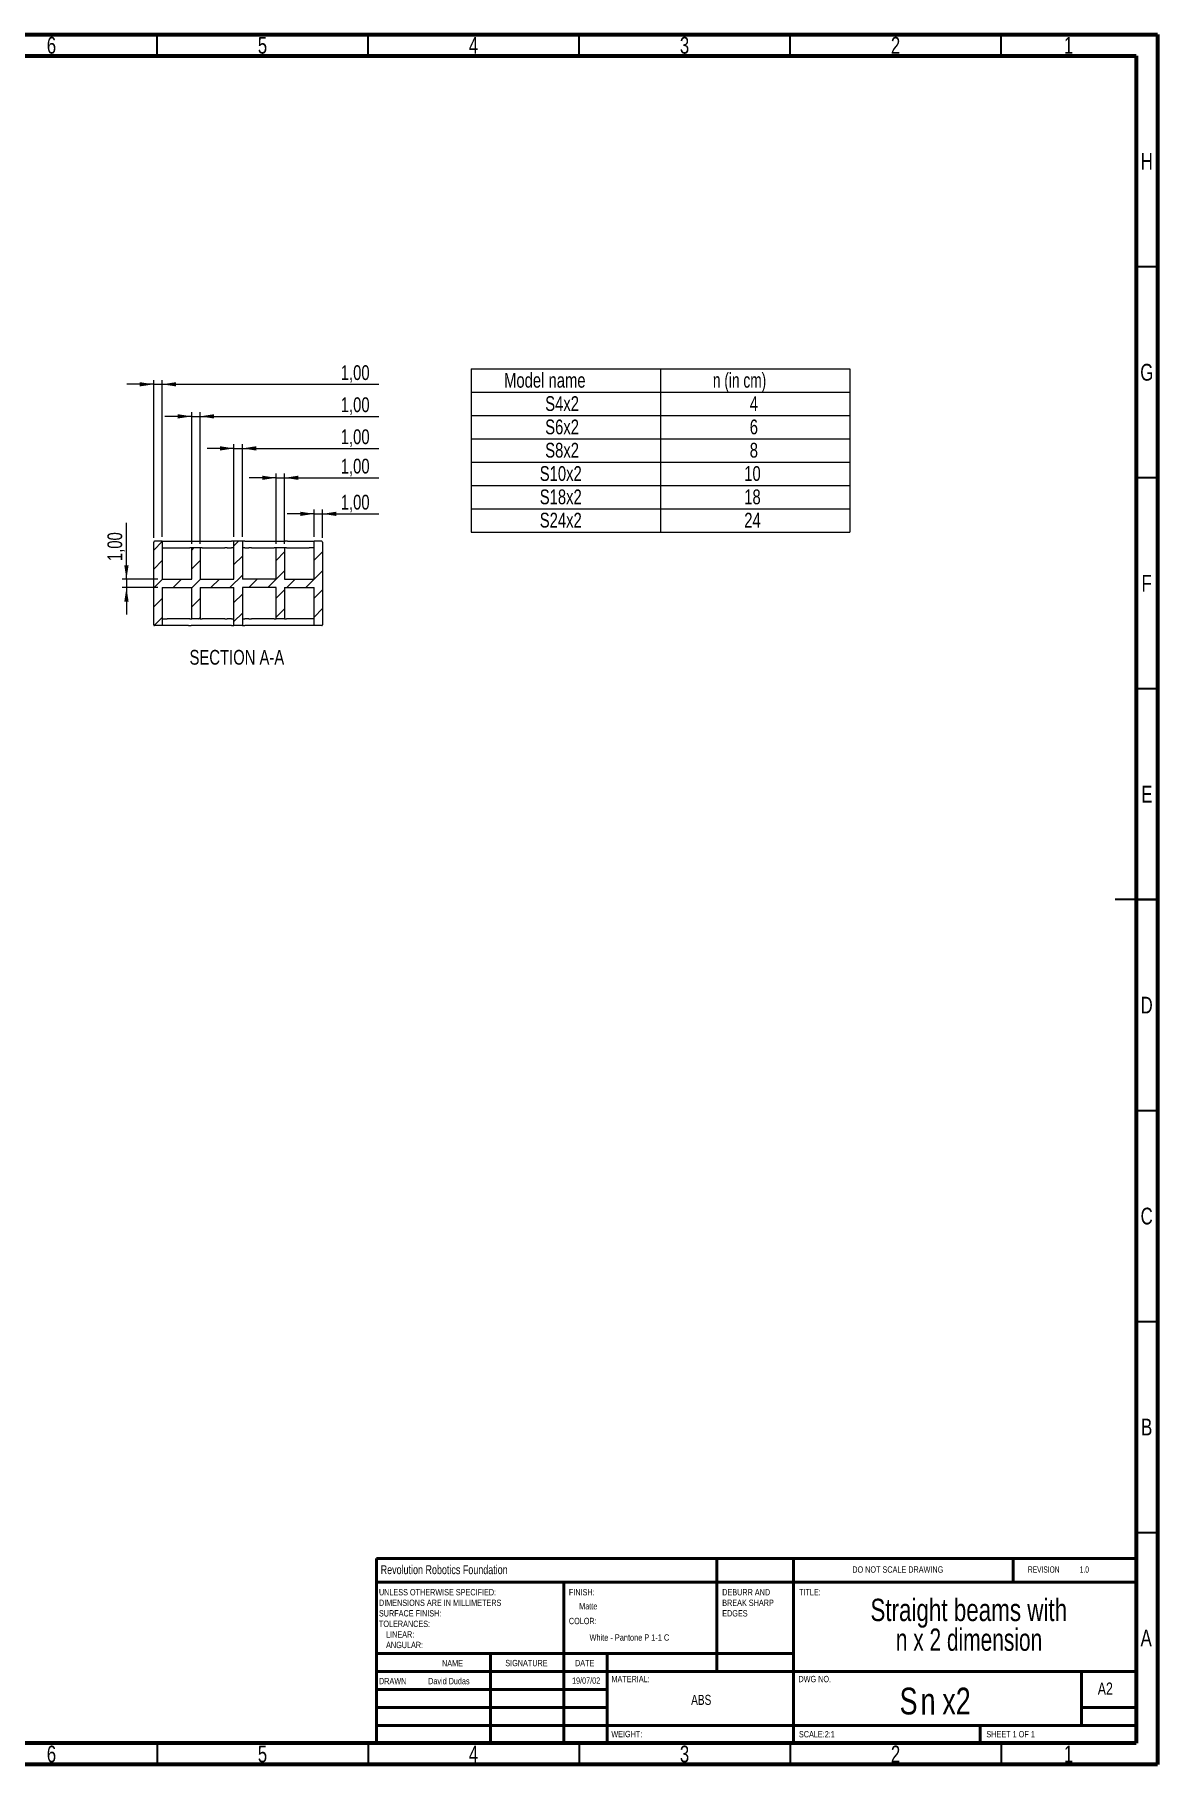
# Model space of a CAD drawing. Header units: millimetres. Extents: x 15 to 589, y 5 to 415.
# Drawn here: x 323 to 589, y 5 to 415 of the extents above; entities that cross this region are included whole.
import ezdxf

# ---------------------------------------------------------------- set-up
doc = ezdxf.new("R2010")
doc.units = ezdxf.units.MM
doc.styles.add('SLDTEXTSTYLE0', font='TXT', dxfattribs={"width": 0.75})
doc.styles.add('SLDTEXTSTYLE2', font='TXT', dxfattribs={"width": 0.686449})
doc.styles.add('SLDTEXTSTYLE3', font='TXT', dxfattribs={"width": 0.625})
doc.styles.add('SLDTEXTSTYLE4', font='TXT', dxfattribs={"width": 0.6875})
doc.styles.add('SLDTEXTSTYLE5', font='TXT', dxfattribs={"width": 0.695652})
doc.styles.add('SLDTEXTSTYLE6', font='TXT', dxfattribs={"width": 0.7})
doc.styles.add('SLDTEXTSTYLE7', font='TXT', dxfattribs={"width": 0.694444})
doc.dimstyles.new('SLDDIMSTYLE2', dxfattribs={"dimtxt": 3.5, "dimasz": 3.302, "dimexe": 0, "dimexo": 0.0625, "dimgap": 0.875, "dimtad": 1, "dimlfac": 0.5, "dimrnd": 1e-09, "dimzin": 12, "dimdsep": 46, "dimtxsty": 'SLDTEXTSTYLE0', "dimsah": 1, "dimcen": 0.09, "dimadec": 0, "dimazin": 3, "dimtfac": 1, "dimtmove": 0, "dimatfit": 0, "dimfxl": 0, "dimfrac": 2, "dimtolj": 1, "dimtzin": 12, "dimarcsym": 0})

# ---------------------------------------------------------------- blocks, each defined once
blk = doc.blocks.new('SW_NOTE_0_1')
at = {"color": 0, "linetype": 'Continuous', "lineweight": 0, "char_height": 1.5, "attachment_point": 1, "style": 'SLDTEXTSTYLE0'}
for s, insert in [('UNLESS OTHERWISE SPECIFIED:', (0, 1.93)), ('SURFACE FINISH:', (0, -3.07)), ('DIMENSIONS ARE IN MILLIMETERS', (0, -0.57)), ('TOLERANCES:', (0, -5.57)), ('LINEAR:', (1.69, -8.07)), ('ANGULAR:', (1.69, -10.57))]:
    blk.add_mtext(s, dxfattribs=dict(at, insert=insert))
blk = doc.blocks.new('SW_NOTE_0_2')
at = {"color": 0, "linetype": 'Continuous', "lineweight": 0, "char_height": 1.5, "attachment_point": 1, "style": 'SLDTEXTSTYLE0'}
for s, insert in [('DEBURR AND', (0, 1.93)), ('BREAK SHARP', (0, -0.57)), ('EDGES', (0, -3.07))]:
    blk.add_mtext(s, dxfattribs=dict(at, insert=insert))
blk = doc.blocks.new('SW_NOTE_0_3')
at = {"color": 0, "linetype": 'Continuous', "lineweight": 0, "char_height": 5.2917, "attachment_point": 2}
for s, insert, style in [('Straight beams with', (33.16, 6.82), 'SLDTEXTSTYLE0'), ('n x 2 dimension', (33.22, -0.23), 'SLDTEXTSTYLE6')]:
    blk.add_mtext(s, dxfattribs=dict(at, insert=insert, style=style))
blk = doc.blocks.new('SW_NOTE_0_4')
at = {"color": 0, "linetype": 'Continuous', "lineweight": 0, "char_height": 6.35, "attachment_point": 2, "style": 'SLDTEXTSTYLE0'}
for s, insert in [('S', (2.08, 8.19)), ('x2', (13.44, 8.19)), ('n', (6.71, 8.16))]:
    blk.add_mtext(s, dxfattribs=dict(at, insert=insert))
blk = doc.blocks.new('SW_TABLEANNOTATION_0')
at = {"color": 0, "linetype": 'Continuous', "lineweight": 18}
for p, q in [((0, 0), (0, -5.53)), ((0, 0), (44.88, 0)), ((44.88, 0), (44.88, -5.53)), ((44.88, 0), (89.76, 0)), ((89.76, 0), (89.76, -5.53)), ((0, -5.53), (0, -11.05)), ((0, -5.53), (44.88, -5.53)), ((44.88, -5.53), (44.88, -11.05)), ((44.88, -5.53), (89.76, -5.53)), ((89.76, -5.53), (89.76, -11.05)), ((0, -11.05), (0, -16.58)), ((0, -11.05), (44.88, -11.05)), ((44.88, -11.05), (44.88, -16.58)), ((44.88, -11.05), (89.76, -11.05)), ((89.76, -11.05), (89.76, -16.58)), ((0, -16.58), (0, -22.1)), ((0, -16.58), (44.88, -16.58)), ((44.88, -16.58), (44.88, -22.1)), ((44.88, -16.58), (89.76, -16.58)), ((89.76, -16.58), (89.76, -22.1)), ((0, -22.1), (0, -27.63)), ((0, -22.1), (44.88, -22.1)), ((44.88, -22.1), (44.88, -27.63)), ((44.88, -22.1), (89.76, -22.1)), ((89.76, -22.1), (89.76, -27.63)), ((0, -27.63), (0, -33.15)), ((0, -27.63), (44.88, -27.63)), ((44.88, -27.63), (44.88, -33.15)), ((44.88, -27.63), (89.76, -27.63)), ((89.76, -27.63), (89.76, -33.15)), ((0, -33.15), (0, -38.68)), ((0, -33.15), (44.88, -33.15)), ((44.88, -33.15), (44.88, -38.68)), ((44.88, -33.15), (89.76, -33.15)), ((89.76, -33.15), (89.76, -38.68)), ((0, -38.68), (44.88, -38.68)), ((44.88, -38.68), (89.76, -38.68))]:
    blk.add_line(p, q, dxfattribs=at)
at = {"color": 0, "linetype": 'Continuous', "lineweight": 0, "char_height": 3.5, "attachment_point": 1}
for s, insert, style in [('Model name', (7.82, -0.95), 'SLDTEXTSTYLE0'), ('n (in cm)', (57.3, -0.95), 'SLDTEXTSTYLE7'), ('S4x2', (17.57, -6.47), 'SLDTEXTSTYLE0'), ('4', (66.03, -6.47), 'SLDTEXTSTYLE0'), ('S6x2', (17.57, -12), 'SLDTEXTSTYLE0'), ('6', (66.03, -12), 'SLDTEXTSTYLE0'), ('S8x2', (17.57, -17.52), 'SLDTEXTSTYLE0'), ('8', (66.03, -17.52), 'SLDTEXTSTYLE0'), ('S10x2', (16.28, -23.05), 'SLDTEXTSTYLE0'), ('10', (64.73, -23.05), 'SLDTEXTSTYLE0'), ('S18x2', (16.28, -28.58), 'SLDTEXTSTYLE0'), ('18', (64.73, -28.58), 'SLDTEXTSTYLE0'), ('S24x2', (16.28, -34.1), 'SLDTEXTSTYLE0'), ('24', (64.73, -34.1), 'SLDTEXTSTYLE0')]:
    blk.add_mtext(s, dxfattribs=dict(at, insert=insert, style=style))
blk = doc.blocks.new('_D_14')
at = {"color": 7, "linetype": 'Continuous', "lineweight": 0}
for p, q in [((389.19, 301.41), (382.84, 301.41)), ((389.19, 295.92), (389.19, 302.41)), ((389.19, 301.41), (391.19, 301.41)), ((391.19, 295.72), (391.19, 302.41)), ((391.19, 301.41), (404.56, 301.41))]:
    blk.add_line(p, q, dxfattribs=at)
at = {"color": 7, "linetype": 'Continuous', "lineweight": 18}
for points in [[(389.19, 301.41), (385.89, 301.92), (385.89, 300.9)], [(391.19, 301.41), (394.49, 300.9), (394.49, 301.92)]]:
    blk.add_solid(points, dxfattribs=at)
at = {"color": 7, "linetype": 'Continuous', "lineweight": 18, "insert": (395.51, 305.92), "char_height": 3.5, "attachment_point": 1, "style": 'SLDTEXTSTYLE0'}
blk.add_mtext('1,00', dxfattribs=at)
blk = doc.blocks.new('_D_15')
at = {"color": 7, "linetype": 'Continuous', "lineweight": 0}
for p, q in [((380.19, 309.95), (373.84, 309.95)), ((380.19, 294.32), (380.19, 310.95)), ((380.19, 309.95), (382.19, 309.95)), ((382.19, 294.32), (382.19, 310.95)), ((382.19, 309.95), (404.56, 309.95))]:
    blk.add_line(p, q, dxfattribs=at)
at = {"color": 7, "linetype": 'Continuous', "lineweight": 18}
for points in [[(380.19, 309.95), (376.89, 310.46), (376.89, 309.45)], [(382.19, 309.95), (385.49, 309.45), (385.49, 310.46)]]:
    blk.add_solid(points, dxfattribs=at)
at = {"color": 7, "linetype": 'Continuous', "lineweight": 18, "insert": (395.51, 314.47), "char_height": 3.5, "attachment_point": 1, "style": 'SLDTEXTSTYLE0'}
blk.add_mtext('1,00', dxfattribs=at)
blk = doc.blocks.new('_D_16')
at = {"color": 7, "linetype": 'Continuous', "lineweight": 0}
for p, q in [((370.19, 316.92), (363.84, 316.92)), ((370.19, 295.92), (370.19, 317.92)), ((370.19, 316.92), (372.19, 316.92)), ((372.19, 295.92), (372.19, 317.92)), ((372.19, 316.92), (404.56, 316.92))]:
    blk.add_line(p, q, dxfattribs=at)
at = {"color": 7, "linetype": 'Continuous', "lineweight": 18}
for points in [[(370.19, 316.92), (366.89, 317.43), (366.89, 316.41)], [(372.19, 316.92), (375.49, 316.41), (375.49, 317.43)]]:
    blk.add_solid(points, dxfattribs=at)
at = {"color": 7, "linetype": 'Continuous', "lineweight": 18, "insert": (395.51, 321.43), "char_height": 3.5, "attachment_point": 1, "style": 'SLDTEXTSTYLE0'}
blk.add_mtext('1,00', dxfattribs=at)
blk = doc.blocks.new('_D_17')
at = {"color": 7, "linetype": 'Continuous', "lineweight": 0}
for p, q in [((360.19, 324.51), (353.84, 324.51)), ((360.19, 294.32), (360.19, 325.51)), ((360.19, 324.51), (362.19, 324.51)), ((362.19, 294.32), (362.19, 325.51)), ((362.19, 324.51), (404.56, 324.51))]:
    blk.add_line(p, q, dxfattribs=at)
at = {"color": 7, "linetype": 'Continuous', "lineweight": 18}
for points in [[(360.19, 324.51), (356.89, 325.02), (356.89, 324)], [(362.19, 324.51), (365.49, 324), (365.49, 325.02)]]:
    blk.add_solid(points, dxfattribs=at)
at = {"color": 7, "linetype": 'Continuous', "lineweight": 18, "insert": (395.51, 329.02), "char_height": 3.5, "attachment_point": 1, "style": 'SLDTEXTSTYLE0'}
blk.add_mtext('1,00', dxfattribs=at)
blk = doc.blocks.new('_D_18')
at = {"color": 7, "linetype": 'Continuous', "lineweight": 0}
for p, q in [((351.19, 332.11), (344.84, 332.11)), ((351.19, 295.72), (351.19, 333.11)), ((351.19, 332.11), (353.19, 332.11)), ((353.19, 295.92), (353.19, 333.11)), ((353.19, 332.11), (404.56, 332.11))]:
    blk.add_line(p, q, dxfattribs=at)
at = {"color": 7, "linetype": 'Continuous', "lineweight": 18}
for points in [[(351.19, 332.11), (347.89, 332.62), (347.89, 331.61)], [(353.19, 332.11), (356.49, 331.61), (356.49, 332.62)]]:
    blk.add_solid(points, dxfattribs=at)
at = {"color": 7, "linetype": 'Continuous', "lineweight": 18, "insert": (395.51, 336.63), "char_height": 3.5, "attachment_point": 1, "style": 'SLDTEXTSTYLE0'}
blk.add_mtext('1,00', dxfattribs=at)
blk = doc.blocks.new('_D_19')
at = {"color": 7, "linetype": 'Continuous', "lineweight": 0}
for p, q in [((344.73, 285.92), (344.73, 299.27)), ((352.19, 285.92), (343.73, 285.92)), ((352.19, 283.92), (343.73, 283.92)), ((344.73, 285.92), (344.73, 283.92)), ((344.73, 283.92), (344.73, 277.57))]:
    blk.add_line(p, q, dxfattribs=at)
at = {"color": 7, "linetype": 'Continuous', "lineweight": 18}
for points in [[(344.73, 285.92), (345.24, 289.22), (344.22, 289.22)], [(344.73, 283.92), (344.22, 280.62), (345.24, 280.62)]]:
    blk.add_solid(points, dxfattribs=at)
at = {"color": 7, "linetype": 'Continuous', "lineweight": 18, "insert": (340.22, 290.22), "char_height": 3.5, "attachment_point": 1, "rotation": 90, "style": 'SLDTEXTSTYLE0'}
blk.add_mtext('1,00', dxfattribs=at)

msp = doc.modelspace()

# ---------------------------------------------------------------- hatches: boundary and pattern name
at = {"linetype": 'Continuous', "lineweight": 18}
h = msp.add_hatch(dxfattribs=at)
h.set_pattern_fill('ANSI31', style=0)
edge = h.paths.add_edge_path(flags=0)
edge.add_line((370.19, 283.923), (370.19, 274.923))
edge.add_line((370.19, 274.923), (372.19, 274.923))
edge.add_line((372.19, 274.923), (372.19, 283.923))
edge.add_line((372.19, 283.923), (380.19, 283.923))
edge.add_line((380.19, 283.923), (380.19, 276.523))
edge.add_line((380.19, 276.523), (382.19, 276.523))
edge.add_line((382.19, 276.523), (382.19, 283.923))
edge.add_line((382.19, 283.923), (389.19, 283.923))
edge.add_line((389.19, 283.923), (389.19, 274.923))
edge.add_line((389.19, 274.923), (390.99, 274.923))
edge.add_arc((390.99, 275.123), 0.2, 270, 360)
edge.add_line((391.19, 275.123), (391.19, 294.723))
edge.add_arc((390.99, 294.723), 0.2, 0, 90)
edge.add_line((390.99, 294.923), (389.19, 294.923))
edge.add_line((389.19, 294.923), (389.19, 285.923))
edge.add_line((389.19, 285.923), (382.19, 285.923))
edge.add_line((382.19, 285.923), (382.19, 293.323))
edge.add_line((382.19, 293.323), (380.19, 293.323))
edge.add_line((380.19, 293.323), (380.19, 285.923))
edge.add_line((380.19, 285.923), (372.19, 285.923))
edge.add_line((372.19, 285.923), (372.19, 294.923))
edge.add_line((372.19, 294.923), (370.19, 294.923))
edge.add_line((370.19, 294.923), (370.19, 285.923))
edge.add_line((370.19, 285.923), (362.19, 285.923))
edge.add_line((362.19, 285.923), (362.19, 293.323))
edge.add_line((362.19, 293.323), (360.19, 293.323))
edge.add_line((360.19, 293.323), (360.19, 285.923))
edge.add_line((360.19, 285.923), (353.19, 285.923))
edge.add_line((353.19, 285.923), (353.19, 294.923))
edge.add_line((353.19, 294.923), (351.39, 294.923))
edge.add_arc((351.39, 294.723), 0.2, 90, 180)
edge.add_line((351.19, 294.723), (351.19, 275.123))
edge.add_arc((351.39, 275.123), 0.2, 180, 270)
edge.add_line((351.39, 274.923), (353.19, 274.923))
edge.add_line((353.19, 274.923), (353.19, 283.923))
edge.add_line((353.19, 283.923), (360.19, 283.923))
edge.add_line((360.19, 283.923), (360.19, 276.523))
edge.add_line((360.19, 276.523), (362.19, 276.523))
edge.add_line((362.19, 276.523), (362.19, 283.923))
edge.add_line((362.19, 283.923), (370.19, 283.923))

# ---------------------------------------------------------------- linework, layer by layer
at = {"color": 7, "linetype": 'Continuous', "lineweight": 70}
for p, q in [((15, 415), (589, 415)), ((589, 415), (589, 5)), ((20, 410), (584, 410)), ((584, 410), (584, 10)), ((584, 10), (20, 10)), ((589, 5), (15, 5))]:
    msp.add_line(p, q, dxfattribs=at)
at = {"color": 7, "linetype": 'Continuous', "lineweight": 35}
for p, q in [((352, 410), (352, 415)), ((402, 410), (402, 415)), ((452, 410), (452, 415)), ((502, 410), (502, 415)), ((552, 410), (552, 415)), ((584, 360), (589, 360)), ((584, 310), (589, 310)), ((584, 260), (589, 260)), ((589, 210), (579, 210)), ((584, 210), (589, 210)), ((584, 160), (589, 160)), ((584, 110), (589, 110)), ((584, 60), (589, 60)), ((352, 10), (352, 5)), ((402, 10), (402, 5)), ((452, 10), (452, 5)), ((502, 10), (502, 5)), ((552, 10), (552, 5))]:
    msp.add_line(p, q, dxfattribs=at)
at = {"color": 7, "linetype": 'Continuous', "lineweight": 25}
for p, q in [((351.19, 275.123), (351.19, 294.723)), ((353.19, 294.923), (351.39, 294.923)), ((353.19, 294.923), (353.19, 285.923)), ((353.19, 294.923), (359.467, 294.923)), ((353.19, 293.323), (354.374, 293.323)), ((354.374, 293.323), (359.717, 293.323)), ((359.467, 294.923), (360.066, 294.923)), ((360.19, 293.323), (359.717, 293.323)), ((360.066, 294.923), (369.59, 294.923)), ((360.19, 285.923), (360.19, 293.323)), ((362.19, 293.323), (360.19, 293.323)), ((362.19, 293.323), (362.19, 285.923)), ((362.664, 293.323), (362.19, 293.323)), ((362.664, 293.323), (368.033, 293.323)), ((368.62, 293.323), (368.033, 293.323)), ((368.62, 293.323), (369.59, 293.323)), ((370.19, 294.923), (369.59, 294.923)), ((370.19, 293.323), (369.59, 293.323)), ((370.19, 285.923), (370.19, 294.923)), ((372.19, 294.923), (370.19, 294.923)), ((372.19, 294.923), (372.19, 285.923)), ((372.79, 294.923), (372.19, 294.923)), ((372.79, 293.323), (372.19, 293.323)), ((372.79, 294.923), (382.315, 294.923)), ((372.79, 293.323), (373.761, 293.323)), ((374.347, 293.323), (373.761, 293.323)), ((374.347, 293.323), (379.717, 293.323)), ((380.19, 293.323), (379.717, 293.323)), ((380.19, 285.923), (380.19, 293.323)), ((382.19, 293.323), (380.19, 293.323)), ((382.19, 293.323), (382.19, 285.923)), ((382.664, 293.323), (382.19, 293.323)), ((382.913, 294.923), (382.315, 294.923)), ((382.664, 293.323), (388.006, 293.323)), ((382.913, 294.923), (389.19, 294.923)), ((389.19, 293.323), (388.006, 293.323)), ((389.19, 285.923), (389.19, 294.923)), ((390.99, 294.923), (389.19, 294.923)), ((391.19, 294.723), (391.19, 275.123)), ((353.19, 285.923), (360.19, 285.923)), ((353.19, 283.923), (360.19, 283.923)), ((353.19, 283.923), (353.19, 274.923)), ((360.19, 276.523), (360.19, 283.923)), ((362.19, 285.923), (370.19, 285.923)), ((362.19, 283.923), (370.19, 283.923)), ((362.19, 283.923), (362.19, 276.523)), ((370.19, 274.923), (370.19, 283.923)), ((380.19, 285.923), (372.19, 285.923)), ((380.19, 283.923), (372.19, 283.923)), ((372.19, 283.923), (372.19, 274.923)), ((380.19, 276.523), (380.19, 283.923)), ((382.19, 285.923), (389.19, 285.923)), ((382.19, 283.923), (389.19, 283.923)), ((382.19, 283.923), (382.19, 276.523)), ((389.19, 274.923), (389.19, 283.923)), ((353.19, 274.923), (351.39, 274.923)), ((353.19, 276.523), (354.374, 276.523)), ((359.467, 274.923), (353.19, 274.923)), ((359.717, 276.523), (354.374, 276.523)), ((359.467, 274.923), (360.066, 274.923)), ((359.717, 276.523), (360.19, 276.523)), ((369.59, 274.923), (360.066, 274.923)), ((362.19, 276.523), (360.19, 276.523)), ((362.19, 276.523), (362.664, 276.523)), ((368.033, 276.523), (362.664, 276.523)), ((368.033, 276.523), (368.62, 276.523)), ((369.59, 276.523), (368.62, 276.523)), ((369.59, 276.523), (370.19, 276.523)), ((369.59, 274.923), (370.19, 274.923)), ((372.19, 274.923), (370.19, 274.923)), ((372.19, 276.523), (372.79, 276.523)), ((372.19, 274.923), (372.79, 274.923)), ((373.761, 276.523), (372.79, 276.523)), ((382.315, 274.923), (372.79, 274.923)), ((373.761, 276.523), (374.347, 276.523)), ((379.717, 276.523), (374.347, 276.523)), ((379.717, 276.523), (380.19, 276.523)), ((382.19, 276.523), (380.19, 276.523)), ((382.19, 276.523), (382.664, 276.523)), ((382.913, 274.923), (382.315, 274.923)), ((388.006, 276.523), (382.664, 276.523)), ((389.19, 274.923), (382.913, 274.923)), ((389.19, 276.523), (388.006, 276.523)), ((390.99, 274.923), (389.19, 274.923))]:
    msp.add_line(p, q, dxfattribs=at)
at = {"color": 7, "linetype": 'Continuous', "lineweight": 50}
for p, q in [((404, 53.839), (403.976, 10)), ((404, 53.839), (584, 53.839)), ((484.6, 53.839), (484.585, 26.956)), ((502.8, 53.839), (502.776, 9.946)), ((554.797, 48.226), (554.8, 53.839)), ((583.997, 48.226), (403.997, 48.226)), ((448.396, 48.226), (448.375, 9.976)), ((502.8, 31.25), (404, 31.25)), ((430.991, 31.25), (430.991, 10)), ((458.6, 10), (458.6, 31.25)), ((458.6, 27), (404, 27)), ((458.6, 27), (584, 27)), ((571, 14.25), (571, 27)), ((458.6, 22.75), (404, 22.75)), ((458.6, 18.5), (404, 18.5)), ((584, 18.5), (571, 18.5)), ((404, 14.25), (584, 14.25)), ((547, 10), (547, 14.25))]:
    msp.add_line(p, q, dxfattribs=at)
at = {"color": 7, "linetype": 'Continuous', "lineweight": 25}
for centre, start, end in [((351.39, 294.723), 90, 180), ((390.99, 294.723), 0, 90), ((351.39, 275.123), 180, 270), ((390.99, 275.123), 270, 360)]:
    msp.add_arc(centre, 0.2, start, end, dxfattribs=at)

# ---------------------------------------------------------------- block references
at = {"color": 7, "linetype": 'Continuous', "lineweight": 0}
for name, p in [('SW_TABLEANNOTATION_0', (426.38, 335.765)), ('SW_NOTE_0_1', (404.554, 44.632)), ('SW_NOTE_0_2', (485.894, 44.632)), ('SW_NOTE_0_3', (511.147, 37.444)), ('SW_NOTE_0_4', (527.963, 14.996))]:
    msp.add_blockref(name, p, dxfattribs=at)

# ---------------------------------------------------------------- texts
for s, insert, char_height, attachment_point, style in [('6', (326.96, 414.452), 3.969, 2, 'SLDTEXTSTYLE0'), ('5', (376.96, 414.452), 3.969, 2, 'SLDTEXTSTYLE0'), ('4', (426.96, 414.452), 3.969, 2, 'SLDTEXTSTYLE0'), ('3', (476.96, 414.452), 3.969, 2, 'SLDTEXTSTYLE0'), ('2', (526.96, 414.452), 3.969, 2, 'SLDTEXTSTYLE0'), ('1', (567.96, 414.452), 3.969, 2, 'SLDTEXTSTYLE0'), ('H', (586.49, 386.952), 3.969, 2, 'SLDTEXTSTYLE0'), ('G', (586.487, 336.952), 3.969, 2, 'SLDTEXTSTYLE0'), ('F', (586.458, 286.952), 3.969, 2, 'SLDTEXTSTYLE0'), ('SECTION A-A', (370.897, 269.159), 3.5, 2, 'SLDTEXTSTYLE0'), ('E', (586.508, 236.952), 3.969, 2, 'SLDTEXTSTYLE0'), ('D', (586.453, 186.952), 3.969, 2, 'SLDTEXTSTYLE0'), ('C', (586.459, 136.952), 3.969, 2, 'SLDTEXTSTYLE0'), ('B', (586.471, 86.952), 3.969, 2, 'SLDTEXTSTYLE0'), ('Revolution Robotics Foundation', (404.963, 52.212), 2.11667, 1, 'SLDTEXTSTYLE0'), ('DO NOT SCALE DRAWING', (516.715, 51.937), 1.5, 1, 'SLDTEXTSTYLE0'), ('REVISION           1.0', (558.327, 51.937), 1.5, 1, 'SLDTEXTSTYLE3'), ('FINISH:', (449.564, 46.566), 1.5, 1, 'SLDTEXTSTYLE0'), ('TITLE:', (504.09, 46.576), 1.5, 1, 'SLDTEXTSTYLE0'), ('Matte', (452.005, 43.238), 1.4986, 1, 'SLDTEXTSTYLE0'), ('COLOR:', (449.564, 39.742), 1.5, 1, 'SLDTEXTSTYLE0'), ('A', (586.34, 36.952), 3.969, 2, 'SLDTEXTSTYLE0'), ('White - Pantone P 1-1 C', (463.897, 35.826), 1.4986, 2, 'SLDTEXTSTYLE5'), ('NAME', (419.506, 29.716), 1.5, 1, 'SLDTEXTSTYLE0'), ('SIGNATURE', (434.494, 29.776), 1.5, 1, 'SLDTEXTSTYLE0'), ('DATE', (451.008, 29.776), 1.5, 1, 'SLDTEXTSTYLE0'), ('DRAWN', (404.554, 25.505), 1.5, 1, 'SLDTEXTSTYLE2'), ('David Dudas', (421.125, 25.503), 1.4986, 2, 'SLDTEXTSTYLE0'), ('19/07/02', (453.647, 25.603), 1.4986, 2, 'SLDTEXTSTYLE0'), ('MATERIAL:', (459.646, 25.986), 1.5, 1, 'SLDTEXTSTYLE0'), ('DWG NO.', (503.953, 25.986), 1.5, 1, 'SLDTEXTSTYLE0'), ('ABS', (480.918, 21.486), 2.3813, 2, 'SLDTEXTSTYLE0'), ('A2', (574.871, 24.406), 2.9104, 1, 'SLDTEXTSTYLE0'), ('WEIGHT:', (459.618, 12.949), 1.4986, 1, 'SLDTEXTSTYLE0'), ('SCALE:2:1', (504.074, 12.9), 1.5, 1, 'SLDTEXTSTYLE0'), ('SHEET 1 OF 1', (548.478, 12.9), 1.5, 1, 'SLDTEXTSTYLE4'), ('6', (326.96, 9.452), 3.969, 2, 'SLDTEXTSTYLE0'), ('5', (376.96, 9.452), 3.969, 2, 'SLDTEXTSTYLE0'), ('4', (426.96, 9.452), 3.969, 2, 'SLDTEXTSTYLE0'), ('3', (476.96, 9.452), 3.969, 2, 'SLDTEXTSTYLE0'), ('2', (526.96, 9.452), 3.969, 2, 'SLDTEXTSTYLE0'), ('1', (567.96, 9.452), 3.969, 2, 'SLDTEXTSTYLE0')]:
    msp.add_mtext(s, dxfattribs=dict(at, insert=insert, char_height=char_height, attachment_point=attachment_point, style=style))

# ---------------------------------------------------------------- dimensions: what is measured, and where the dimension line sits
at = {"color": 7, "linetype": 'Continuous', "lineweight": 18}
for base, p1, p2, picture, middle in [((353.19, 332.113), (351.19, 294.723), (353.19, 294.923), '_D_18', (400.034, 332.113)), ((362.19, 324.508), (360.19, 293.323), (362.19, 293.323), '_D_17', (400.034, 324.508)), ((372.19, 316.923), (370.19, 294.923), (372.19, 294.923), '_D_16', (400.034, 316.923)), ((382.19, 309.954), (380.19, 293.323), (382.19, 293.323), '_D_15', (400.034, 309.954)), ((391.19, 301.409), (389.19, 294.923), (391.19, 294.723), '_D_14', (400.034, 301.409))]:
    dim = msp.add_linear_dim(base=base, p1=p1, p2=p2, dimstyle='SLDDIMSTYLE2', dxfattribs=at)
    dim.commit()
    dim.dimension.update_dxf_attribs({"geometry": picture, "text_midpoint": middle, "dimtype": 160})
dim = msp.add_linear_dim(base=(344.729, 283.923), p1=(353.19, 285.923), p2=(353.19, 283.923), angle=90, dimstyle='SLDDIMSTYLE2', dxfattribs=at)
dim.commit()
dim.dimension.update_dxf_attribs({"geometry": '_D_19', "text_midpoint": (344.729, 294.743), "dimtype": 160})

doc.saveas('drawing.dxf')
